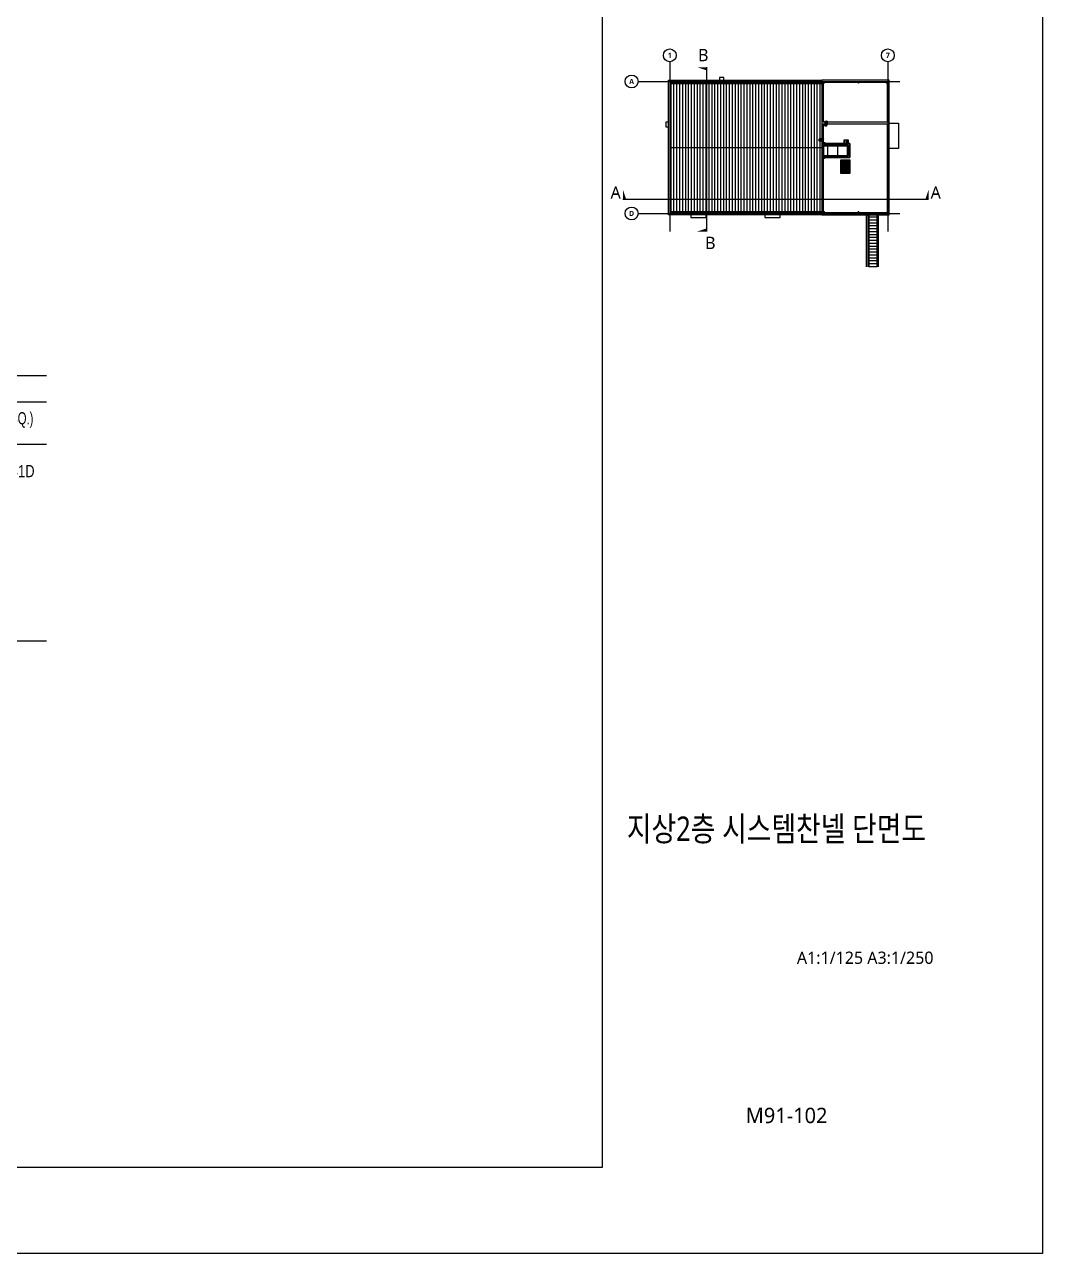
# Model space of a CAD drawing. Header units: millimetres. Extents: x 0 to 268175, y 0 to 74250.
# Drawn here: x 107694 to 138765, y 0 to 37521 of the extents above; entities that cross this region are included whole.
import ezdxf
from ezdxf.enums import TextEntityAlignment as Align
from ezdxf.xclip import XClip

# ---------------------------------------------------------------- set-up
doc = ezdxf.new("R2010")
doc.units = ezdxf.units.MM
doc.header["$LTSCALE"] = 200
doc.header["$XCLIPFRAME"] = 0
for name, pattern in [('CEN-GAUN', [32.2, 30, -1, 0.2, -1]), ('HIDD', [1.05, 0.6, -0.45]), ('XR01-B21-EA-1-P$0$HID', [2.3, 1.5, -0.8])]:
    doc.linetypes.add(name, pattern=pattern)
doc.layers.get('DEFPOINTS').update_dxf_attribs({"color": 137})
for name, color, linetype in [('1 BA', 9, 'Continuous'), ('1 CEN', 15, 'CEN-GAUN'), ('CAGE_LADDER', 8, 'Continuous'), ('HAT', 8, 'Continuous'), ('PIPE RACK', 6, 'Continuous'), ('SYM', 6, 'Continuous'), ('SYM-BUB', 3, 'Continuous'), ('TEXT', 3, 'Continuous'), ('WALL-D', 3, 'Continuous')]:
    doc.layers.add(name, color=color, linetype=linetype)
doc.styles.add('돋움체', font='gulim.ttc')
doc.styles.add('맑은고딕B', font='malgunbd.ttf')
doc.styles.add('스타일1', font='malgun.ttf')
doc.styles.add('스타일2', font='malgunbd.ttf')

# ---------------------------------------------------------------- blocks, each defined once
blk = doc.blocks.new('sheet-line')
at = {"layer": 'DEFPOINTS'}
blk.add_lwpolyline([(168200, -356400), (0, -356400), (0, -237600), (168200, -237600)], close=True, dxfattribs=at)
blk = doc.blocks.new('CAGE_RADDER')
at = {"layer": 'CAGE_LADDER'}
h = blk.add_hatch(dxfattribs=at)
h.set_pattern_fill('GRATE', color=256, scale=100, angle=90, style=0)
h.set_pattern_definition([(90, (814.94, 130.295), (-79.375, -2e-14), []), (180, (814.94, 130.3), (5e-14, -317.5), [])])
h.paths.add_polyline_path([(0, -382), (0, 326), (500, 326), (500, -382)])
for p, q in [((-801, 258), (-802, 263)), ((-761, 270), (-763, 276)), ((-118, 278), (-693, 278)), ((-118, 272), (-693, 272)), ((-526, 278), (-526, 283)), ((-526, 283), (-485, 283)), ((-485, 283), (-485, 278)), ((-157, 272), (-157, -322)), ((-141, 272), (-141, -322)), ((-118, 278), (-118, 272)), ((610, 326), (-97, 326)), ((-97, 326), (-97, 272)), ((610, 272), (-97, 272)), ((0, 214), (0, 268)), ((0, 268), (0, 214)), ((610, 326), (610, 272)), ((-995, -5), (-1001, -5)), ((-995, -46), (-1001, -46)), ((-801, -308), (-802, -314)), ((-761, -321), (-763, -326)), ((-118, -322), (-693, -322)), ((-688, -328), (-693, -328)), ((-626, -328), (-688, -328)), ((-626, -328), (-118, -328)), ((-526, -334), (-526, -328)), ((-485, -334), (-526, -334)), ((-485, -328), (-485, -334)), ((-118, -328), (-118, -322)), ((610, -328), (-97, -328)), ((-97, -382), (-97, -328)), ((610, -382), (-97, -382)), ((0, -268), (0, -214)), ((0, -214), (0, -268)), ((610, -382), (610, -328))]:
    blk.add_line(p, q, dxfattribs=at)
at = {"layer": 'CAGE_LADDER', "linetype": 'XR01-B21-EA-1-P$0$HID'}
for p, q in [((610, 277), (-97, 277)), ((610, -334), (-97, -334))]:
    blk.add_line(p, q, dxfattribs=at)
at = {"layer": 'CAGE_LADDER'}
for points in [[(-97, 278), (-97, 330), (-99, 330, 0.4142136), (-102, 326), (-102, 290, -0.4142136), (-109, 283), (-198, 283, 0.4142136), (-201, 280), (-201, 278)], [(-97, -328), (-97, -380), (-99, -380, -0.4142136), (-102, -377), (-102, -340, 0.4142136), (-109, -334), (-198, -334, -0.4142136), (-201, -331), (-201, -328)]]:
    blk.add_lwpolyline(points, format="xyb", close=True, dxfattribs=at)
blk.add_lwpolyline([(500, 326), (0, 326), (0, -382), (500, -382)], close=True, dxfattribs=at)
for centre, radius, start, end in [((-693, -25), 303, 89.98419, 269.98419), ((-693, -25), 297, 89.98419, 269.98419), ((-686, -39), 324, 103.6998, 111.04076), ((-678, -25), 323, 176.32467, 183.67533), ((-686, -11), 324, 248.95924, 256.3002)]:
    blk.add_arc(centre, radius, start, end, dxfattribs=at)
blk = doc.blocks.new('%%P150RD')
at = {"layer": '1 BA', "color": 251}
for p, q in [((-175, 0), (175, 0)), ((0, 175), (0, -175))]:
    blk.add_line(p, q, dxfattribs=at)
blk.add_circle((0, 0), 75, dxfattribs=at)
blk = doc.blocks.new('A$C34F20437')
at = {"layer": '1 BA', "color": 251}
for points in [[(-150, 0), (150, 0)], [(0, -150), (0, 150)]]:
    blk.add_lwpolyline(points, dxfattribs=at)
for radius in [87.5, 37.5]:
    blk.add_circle((0, 0), radius, dxfattribs=at)
blk = doc.blocks.new('NEW_BUB')
at = {"layer": 'SYM-BUB', "color": 6}
blk.add_line((0, 3), (0, 0), dxfattribs=at)
blk.add_circle((0, 8.5), 5.5, dxfattribs=at)
at = {"layer": 'SYM-BUB', "color": 3, "style": '스타일2'}
blk.add_attdef('X', text='', height=4.5, dxfattribs=at).set_placement((0, 8.5), align=Align.MIDDLE)
blk = doc.blocks.new('xr-key')
at = {"layer": '1 BA'}
h = blk.add_hatch(dxfattribs=at)
h.set_pattern_fill('LINE', color=251, scale=300, angle=90)
h.set_pattern_definition([(90, (-383837.6, -452418.9), (-952.5, 6e-14), [])])
h.paths.add_polyline_path([(22700, 31500), (9400, 31500), (9400, 23000), (22700, 23000)])
h.paths.add_polyline_path([(34200, 31500), (22700, 31500), (22700, 23000), (34200, 23000)])
h.paths.add_polyline_path([(45700, 31500), (34200, 31500), (34200, 23000), (45700, 23000)])
h.paths.add_polyline_path([(58700, 31500), (45700, 31500), (45700, 23000), (58700, 23000)])
h.paths.add_polyline_path([(22700, 40000), (9400, 40000), (9400, 31500), (22700, 31500)])
h.paths.add_polyline_path([(34200, 40000), (22700, 40000), (22700, 31500), (34200, 31500)])
h.paths.add_polyline_path([(45700, 40000), (34200, 40000), (34200, 31500), (45700, 31500)])
h.paths.add_polyline_path([(58700, 40000), (45700, 40000), (45700, 31500), (58700, 31500)])
h.paths.add_polyline_path([(22700, 52350), (9400, 52350), (9400, 40000), (22700, 40000)])
h.paths.add_polyline_path([(58700, 52350), (45700, 52350), (45700, 40000), (58700, 40000)])
h.paths.add_polyline_path([(45700, 52350), (34200, 52350), (34200, 40000), (45700, 40000)])
h.paths.add_polyline_path([(34200, 52350), (22700, 52350), (22700, 40000), (34200, 40000)])
h.paths.add_polyline_path([(22700, 10650), (34200, 10650), (34200, 23000), (22700, 23000)])
h.paths.add_polyline_path([(9400, 10650), (22700, 10650), (22700, 23000), (9400, 23000)])
h.paths.add_polyline_path([(45700, 10650), (58700, 10650), (58700, 23000), (45700, 23000)])
h.paths.add_polyline_path([(34200, 10650), (45700, 10650), (45700, 23000), (34200, 23000)])
h = blk.add_hatch(dxfattribs=at)
h.set_pattern_fill('ANSI37', color=251, scale=1000, angle=45)
h.set_pattern_definition([(90, (67300, 30512.5), (-3175, 0), []), (180, (67300, 30512.5), (-2e-13, -3175), [])])
h.paths.add_polyline_path([(59400, 28700), (67300, 28700), (67300, 32325), (59400, 32325)])
h = blk.add_hatch(dxfattribs=at)
h.set_pattern_fill('_USER', color=251, scale=500, angle=-90, pattern_type=0)
h.set_pattern_definition([(270, (67350, 33825), (500, -9e-14), [])])
h.paths.add_polyline_path([(67350, 33825), (67350, 32825), (65850, 32825), (65850, 33825)])
h = blk.add_hatch(dxfattribs=at)
h.set_pattern_fill('_USER', color=251, scale=200, pattern_type=0)
h.set_pattern_definition([(0, (-536900, -32900), (0, 200), [])])
h.paths.add_polyline_path([(67600, 27175), (67600, 23300), (65200, 23300), (65200, 27175)])
h = blk.add_hatch(dxfattribs=at)
h.set_pattern_fill('_USER', color=251, scale=950, pattern_type=0)
h.set_pattern_definition([(0, (-368700, -32900), (0, 950), [])])
h.paths.add_polyline_path([(74000, 9565), (74000, -18460), (76700, -18460), (76700, 9565)])
at = {"layer": '1 BA', "color": 251}
for p, q in [((9400, 52350), (58700, 52350)), ((59200, 52800), (59200, 39825)), ((59200, 39215), (59200, 32825)), ((9400, 31500), (58700, 31500)), ((59200, 28200), (59200, 10200)), ((9400, 10650), (58700, 10650)), ((73200, 9565), (73200, -18460)), ((73700, 9565), (73700, -18460)), ((74000, 9565), (74000, -18460)), ((76700, -18460), (76700, 9565)), ((77200, -18460), (77200, 9565))]:
    blk.add_line(p, q, dxfattribs=at)
for points in [[(58700, 9565), (8765, 9565), (8765, 53435), (58700, 53435)], [(58700, 10200), (9400, 10200), (9400, 52800), (58700, 52800)], [(26850, 53435), (26850, 54335), (25350, 54335), (25350, 53435)], [(59200, 52800), (80000, 52800), (80000, 39825)], [(8765, 39750), (7865, 39750), (7865, 38250), (8765, 38250)], [(58700, 39215), (80635, 39215)], [(59200, 39825), (80000, 39825)], [(80000, 39215), (80000, 10200), (59200, 10200)], [(80635, 39400), (83635, 39400), (83635, 31200), (80615, 31200)], [(66100, 32825), (58900, 32825), (58900, 28200), (67800, 28200), (67800, 32825), (67100, 32825)], [(67350, 32825), (67350, 33825), (65850, 33825), (65850, 32825)], [(16100, 9565), (16100, 8665), (21100, 8665), (21100, 9565)], [(40100, 9565), (40100, 8665), (45100, 8665), (45100, 9565)]]:
    blk.add_lwpolyline(points, dxfattribs=at)
for points in [[(58700, 9565), (80635, 9565), (80635, 53435), (58700, 53435)], [(58900, 32825), (67800, 32825), (67800, 28200), (58900, 28200)], [(59400, 32325), (67300, 32325), (67300, 28700), (59400, 28700)], [(67850, 27425), (67850, 23050), (64950, 23050), (64950, 27425)], [(67600, 27175), (67600, 23300), (65200, 23300), (65200, 27175)]]:
    blk.add_lwpolyline(points, close=True, dxfattribs=at)
at = {"layer": '1 BA', "color": 251, "linetype": 'HIDD'}
for points in [[(59581, 32200), (59581, 33000)], [(59656, 32200), (59656, 33000)], [(59581, 28825), (59581, 28025)], [(59656, 28825), (59656, 28025)]]:
    blk.add_lwpolyline(points, dxfattribs=at)
at = {"layer": 'HAT', "color": 251}
for p, q in [((9200, 58258), (9200, 4115)), ((80200, 58258), (80200, 4115)), ((0, 53000), (84150, 53000)), ((0, 10000), (84150, 10000))]:
    blk.add_line(p, q, dxfattribs=at)
at = {"layer": '1 BA', "color": 251, "xscale": -0.6666666666666666, "yscale": 0.6666666666666666, "zscale": 0.6666666666666666}
for p in [(9700, 52600), (20700, 52600), (32700, 52600), (44700, 52600), (51700, 52600), (58200, 52600), (59500, 52600), (70600, 52600), (79700, 52600), (59500, 38715), (9700, 10400), (20700, 10400), (32700, 10400), (44700, 10400), (51700, 10400), (58200, 10400), (59500, 10500), (70600, 10500), (73850, 8050)]:
    blk.add_blockref('%%P150RD', p, dxfattribs=at)
at = {"layer": '1 BA', "color": 251, "rotation": 90}
for name, p in [('CAGE_RADDER', (60026, 39455)), ('A$C34F20437', (59618, 28825)), ('A$C34F20437', (59618, 28025))]:
    blk.add_blockref(name, p, dxfattribs=at)
at = {"layer": '1 BA', "color": 251}
blk.add_blockref('CAGE_RADDER', (58700, 33982), dxfattribs=at)
at = {"layer": '1 BA', "color": 251, "xscale": -1, "rotation": 90}
for p in [(59618, 33000), (59618, 32200)]:
    blk.add_blockref('A$C34F20437', p, dxfattribs=at)
at = {"layer": 'SYM-BUB'}
ref = blk.add_blockref('NEW_BUB', (9200, 58258), dxfattribs=dict(at, xscale=380.952380952381, yscale=380.952380952381, zscale=380.952380952381))
ref.add_attrib('X', '1', dxfattribs={"color": 3, "height": 1714, "style": '맑은고딕B'}).set_placement((9200, 61496), align=Align.MIDDLE)
ref = blk.add_blockref('NEW_BUB', (80200, 58258), dxfattribs=dict(at, xscale=380.952380952381, yscale=380.952380952381, zscale=380.952380952381))
ref.add_attrib('X', '7', dxfattribs={"color": 3, "height": 1714, "style": '맑은고딕B'}).set_placement((80200, 61496), align=Align.MIDDLE)
ref = blk.add_blockref('NEW_BUB', (0, 53000), dxfattribs=dict(at, xscale=380.952380952381, yscale=380.952380952381, zscale=380.952380952381, rotation=90))
ref.add_attrib('X', 'A', dxfattribs={"color": 3, "height": 1667, "style": '맑은고딕B'}).set_placement((-3238, 53000), align=Align.MIDDLE)
ref = blk.add_blockref('NEW_BUB', (0, 10000), dxfattribs=dict(at, xscale=380.952380952381, yscale=380.952380952381, zscale=380.952380952381, rotation=90))
ref.add_attrib('X', 'D', dxfattribs={"color": 3, "height": 1667, "style": '맑은고딕B'}).set_placement((-3238, 10000), align=Align.MIDDLE)

msp = doc.modelspace()

# ---------------------------------------------------------------- linework, layer by layer
at = {"layer": '1 CEN'}
for p, q in [((108359.9, 26795.7), (59849.9, 26795.7)), ((108359.9, 25995.7), (60539.6, 25995.7)), ((108359.9, 24695.7), (59849.9, 24695.7)), ((108359.9, 18695.7), (59849.9, 18695.7))]:
    msp.add_line(p, q, dxfattribs=at)
at = {"layer": 'DEFPOINTS'}
msp.add_lwpolyline([(39452.5, 71625), (125327.5, 71625), (125327.5, 2625), (39452.5, 2625)], close=True, dxfattribs=at)
msp.add_lwpolyline([(39452.5, 71625), (125327.5, 71625), (125327.5, 2625), (39452.5, 2625)], close=True, dxfattribs=at)
at = {"layer": 'SYM'}
for p, q in [((128525, 31199.9), (128525, 36219.6)), ((135292.1, 32183.5), (125959.5, 32183.5))]:
    msp.add_line(p, q, dxfattribs=at)
for points in [[(128225, 36219.6), (128225, 36219.6), (128525, 36119.6), (128525, 36219.6)], [(125959.5, 32483.5), (125959.5, 32483.5), (126059.5, 32183.5), (125959.5, 32183.5)], [(135292.1, 32483.5), (135292.1, 32483.5), (135192.1, 32183.5), (135292.1, 32183.5)], [(128225, 31199.9), (128225, 31199.9), (128525, 31299.9), (128525, 31199.9)]]:
    msp.add_solid(points, dxfattribs=at)

# ---------------------------------------------------------------- block references
ref = msp.add_blockref('xr-key', (126526.8, 30815.6), dxfattribs=dict(xscale=0.09375, yscale=0.09375, zscale=0.09375))
XClip(ref).set_block_clipping_path([(-12792.9544668649, -7382.4520473734), (102209.1413113233, 68036.1980107356)])
at = {"layer": 'WALL-D', "xscale": 0.625, "yscale": 0.625, "zscale": 0.625}
msp.add_blockref('sheet-line', (33640, 222750), dxfattribs=at)
msp.add_blockref('sheet-line', (33640, 222750), dxfattribs=at)

# ---------------------------------------------------------------- texts
at = {"layer": 'PIPE RACK', "style": '돋움체'}
for s, width, p in [('PSF 82(150SQ.)', 0.7, (105423.2, 25499.9, 0)), ('FUS 41D', 0.8, (106383.8, 23887.2, 0))]:
    msp.add_text(s, height=375, dxfattribs=dict(at, width=width)).set_placement(p, align=Align.MIDDLE_LEFT)
at = {"layer": 'SYM', "style": '스타일1'}
for s, p in [('B', (128254.3, 36403.4)), ('A', (125581.9, 32205.7)), ('A', (135351.8, 32205.7)), ('B', (128468.9, 30667.7))]:
    msp.add_text(s, height=375, dxfattribs=at).set_placement(p)
at = {"layer": 'TEXT', "color": 3, "style": '스타일1', "width": 0.8}
msp.add_text('지상2층 시스템찬넬 단면도', height=750, dxfattribs=at).set_placement((130645.3, 12965.6), align=Align.MIDDLE_CENTER)
at = {"layer": 'TEXT', "color": 3, "style": '스타일1'}
for s, height, p in [('A1:1/125 A3:1/250', 375, (133354.6, 9028.6)), ('M91-102', 468.75, (130954.9, 4213.2))]:
    msp.add_text(s, height=height, dxfattribs=at).set_placement(p, align=Align.MIDDLE_CENTER)

doc.saveas('drawing.dxf')
